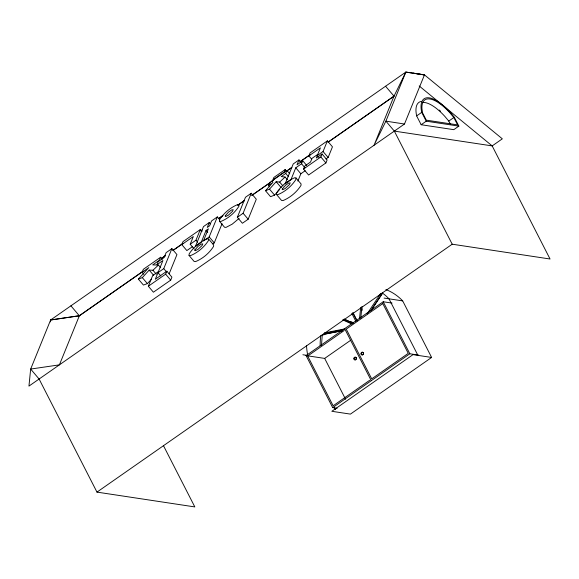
<?xml version="1.0" encoding="UTF-8"?>
<svg xmlns="http://www.w3.org/2000/svg" width="579" height="579" viewBox="0 0 579 579"><rect width="100%" height="100%" fill="white"/><g stroke="black" fill="none" stroke-linecap="round" stroke-linejoin="round"><path stroke-width="0.87" d="M189.036 255.448L189.123 253.993C193.335 247.313 199.856 241.827 207.152 238.801L208.592 238.982L213.658 244.96L213.557 246.444C209.316 253.095 202.853 258.632 195.536 261.607L194.095 261.418L189.036 255.448L190.477 255.636C197.794 252.654 204.257 247.124 208.498 240.473L208.592 238.982M219.463 221.258L219.542 219.803C223.762 213.123 230.276 207.637 237.578 204.611L239.018 204.792L238.917 206.283C234.683 212.934 228.213 218.464 220.903 221.446L219.463 221.258L224.522 227.229L225.962 227.417L232.201 224.16L239.084 218.399M276.458 194.435L276.545 192.981C280.757 186.3 287.278 180.814 294.573 177.789L296.021 177.97L301.08 183.948L300.979 185.432C296.745 192.083 290.274 197.62 282.965 200.595L281.517 200.406L276.458 194.435L277.898 194.624C285.215 191.642 291.678 186.112 295.92 179.461L296.021 177.97M321.475 345.373L322.293 334.662L342.421 330.71M359.566 318.37L360.666 307.608M360.76 318.132L361.947 306.486M362.02 310.547L362.208 308.752M143.802 274.28L142.116 272.289L143.324 269.315L160.622 257.242L162.308 259.233M169.155 273.773L176.95 254.601L171.891 248.623L166.122 252.647L164.132 257.546L158.139 261.73L156.931 264.704L162.923 260.514L155.317 279.23L166.853 271.182L171.912 277.153L170.704 280.127L153.399 292.2L148.34 286.229L152.675 275.568L158.443 271.544M160.622 257.242L159.413 260.217L152.726 264.885L158.429 265.073L160.68 267.73M160.796 275.98L157.987 272.658L163.756 268.634L171.891 248.623M148.34 286.229L165.645 274.149L166.853 271.182M192.612 246.553L186.851 250.577L181.792 244.599L183 241.631L200.298 229.552L201.984 231.542M194.131 248.883L190.194 244.237L193.321 236.55L181.792 244.599M190.194 244.237L195.963 240.213L200.298 229.552M219.586 219.564L217.335 216.908L209.2 236.92L203.432 240.944L208.368 228.806L206.059 230.413L201.123 242.558L195.355 246.582L203.497 226.57L209.258 222.546L210.387 223.87M209.258 222.546L207.268 227.438L209.576 225.832L211.567 220.932L217.335 216.908M212.811 243.904L214.259 242.898L222.054 223.718M237.339 217.284L245.474 197.273L251.243 193.248L256.302 199.219L248.167 219.231L242.398 223.255L237.339 217.284L243.108 213.26L251.243 193.248M269.553 186.836L268.432 185.512L269.64 182.537L286.938 170.465L289.753 173.78M285.15 169.582L284.144 172.057L272.839 179.946L273.845 177.471L285.15 169.582L286.279 170.906M287.343 179.685L285.092 177.029L281.235 176.573L285.729 173.432L286.938 170.465M306.704 165.435L302.766 160.788L301.558 163.763L295.789 167.787L290.853 179.931L285.085 183.956L293.227 163.944L298.988 159.92L301.239 162.576M298.988 159.92L296.998 164.812L302.766 160.788M297.888 181.053L300.856 173.765L305.176 170.747M311.697 159.218L308.889 155.896L320.419 147.848L316.286 158.009L322.054 153.985L327.113 159.963L325.905 162.938L308.607 175.01L303.548 169.032L304.757 166.057L310.525 162.033L312.009 158.378L317.777 154.354M308.889 155.896L310.098 152.928L327.396 140.849L332.455 146.827L328.127 157.481L325.963 158.993M303.548 169.032L320.846 156.96L322.054 153.985M318.986 157.524L317.299 155.534L323.06 151.51L327.396 140.849M424.436 74.952L405.85 72.078L393.988 96.201L374.034 145.271L385.896 121.149L405.85 72.078L424.465 74.879L502.326 138.83L492.179 145.908L394.335 131.107L385.896 121.149L404.482 124.022L424.465 74.879L413.116 73.099M367.122 313.869L380.627 293.56M370.48 310.988L382.328 293.162M371.255 310.358L382.256 293.806M279.57 189.536L274.569 195.123L270.552 196.686L265.486 190.715L272.926 182.371L268.432 185.512M265.486 190.715L269.51 189.145L276.176 181.705L279.664 182.067L283.037 186.047M151.401 279.216L147.392 283.616L143.418 285.056L138.359 279.078L148.803 267.621L142.116 272.289M138.359 279.078L142.333 277.638L149.201 270.096L152.943 270.234L158.429 265.073M279.664 182.067L285.092 177.029M405.85 72.078L50.619 319.992L30.665 369.062L28.95 386.106L404.482 124.022M161.555 258.357L165.261 255.773M172.665 250.606L183.029 243.375M200.797 230.978L202.274 229.943M218.565 218.572L222.264 215.996M237.81 205.14L244.476 200.493M251.879 195.326L270.386 182.407M271.862 181.379L273.346 180.344M286.67 171.044L291.852 167.425L286.641 171.116M299.994 161.744L310.358 154.506M328.127 142.108L394.017 96.128L385.556 86.242M161.527 258.437L165.232 255.853M173.374 250.171L183 243.448M218.529 218.652L222.973 215.554M237.781 205.219L244.447 200.566M251.843 195.398L270.357 182.486M271.833 181.451L273.317 180.416M299.965 161.816L310.33 154.586M328.098 142.188L393.988 96.201M416.641 115.901L421.715 112.362A37.91 14.41 55.1 0 1 429.343 97.865A37.91 14.41 55.1 0 1 454.334 117.298L458.85 126.121L453.777 129.667L421.157 124.731L416.641 115.901A37.91 14.41 55.1 0 1 421.223 101.426M421.157 124.731L426.231 121.192L458.85 126.121M450.281 124.022L448.776 121.076L453.849 117.537L449.89 112.825A36.571 13.903 55.1 0 0 421.946 108.599L422.54 112.796L426.31 120.157L457.62 124.898L453.849 117.537M70.92 305.828L79.352 315.787L50.619 319.992L50.445 321.779L50.619 319.992L79.381 315.707L143.049 271.276L79.352 315.787L59.398 364.857L30.665 369.062L39.097 379.021L96.975 492.114L452.206 244.2L550.05 259.008L492.179 145.908L419.182 85.96M337.137 408.289L332.708 407.616L306.088 355.593L383.226 301.76L392.077 303.099M344.216 330.515L307.681 356.02L333.142 405.778L369.684 380.28M306.088 355.593L324.674 358.408L350.635 340.293M332.708 407.616L409.845 353.783L418.697 355.122M431.623 357.446L350.425 414.108L331.832 411.3L413.03 354.63L431.623 357.446L402.687 300.899A55.758 48.506 -81.4 0 0 385.875 289.58M324.356 332.918L344.751 328.908M324.211 333.511L344.606 329.502M323.379 334.344L342.594 330.573M384.094 298.084L402.687 300.899M322.293 334.662L323.922 334.915M302.897 354.753L306.979 355.368M96.975 492.114L194.819 506.922L163.437 445.606M350.693 321.54L353.11 322.648M344.237 319.072L353.089 323.14M344.071 319.224L352.901 323.277M343.528 319.702L352.365 323.762M342.696 319.825L351.54 323.885M323.06 151.51L328.127 157.481M320.846 156.96L325.905 162.938M301.558 163.763L304.93 167.751M295.789 167.787L300.856 173.765M285.729 173.432L288.545 176.754M276.176 181.705L281.235 187.676M269.51 189.145L274.569 195.123M243.108 213.26L248.167 219.231M206.059 230.413L207.745 232.403M209.2 236.92L214.259 242.898M195.963 240.213L197.649 242.203M163.756 268.634L166.564 271.956M165.645 274.149L170.704 280.127M152.943 270.234L156.316 274.214M149.201 270.096L153.696 275.409M142.333 277.638L147.392 283.616M448.776 121.076L444.817 116.372A36.571 13.903 55.1 0 0 422.59 102.461M421.715 112.362L426.231 121.192M394.335 131.107L452.206 244.2M417.922 355.368L388.987 298.822A55.758 48.506 -81.4 0 0 382.22 292.909M383.226 301.76L409.845 353.783M353.031 312.877L357.098 320.831M352.821 312.718L356.888 320.672M351.808 313.427L355.875 321.374M344.657 328.677L371.277 380.7M324.674 358.408L345.562 399.228M334.286 407.261L335.509 409.65M439.273 110.053A37.91 14.41 55.1 0 1 440.539 111.219M320.165 345.829A55.758 48.506 -81.4 0 1 320.809 335.617M307.623 354.674A55.758 48.506 -81.4 0 1 306.523 345.446M362.917 352.372A1.339 1.165 -81.4 0 1 363.214 354.449A1.339 1.165 -81.4 0 1 361.368 354.319L361.245 354.008A1.339 1.165 -81.4 0 1 362.635 352.264M194.884 249.969L194.855 250.555L195.427 250.664L197.924 249.404L202.122 245.489L202.78 243.868L201.123 244.179L198.127 246.27L194.884 249.969M225.311 215.779L225.274 216.372L225.853 216.474L228.35 215.214L232.541 211.299L233.199 209.678L231.549 209.989L228.546 212.08L225.311 215.779M282.313 188.957L282.277 189.543L282.856 189.651L285.353 188.392L289.543 184.477L290.202 182.855L288.552 183.167L285.548 185.258L282.313 188.957M382.784 303.599L346.249 329.104L371.711 378.861L408.253 353.364L382.784 303.599M356.331 358.039L356.194 357.735A1.339 1.165 -81.4 0 0 354.225 357.931A1.339 1.165 -81.4 0 0 355.137 359.885A1.339 1.165 -81.4 0 0 356.331 358.039M356.172 358.017L356.027 357.713A1.339 1.165 -81.4 0 0 354.058 357.909A1.339 1.165 -81.4 0 0 354.97 359.856A1.339 1.165 -81.4 0 0 356.172 358.017M361.209 354.297L361.086 353.986A1.339 1.165 -81.4 0 1 362.367 352.22A1.339 1.165 -81.4 0 1 363.178 354.232A1.339 1.165 -81.4 0 1 361.209 354.297"/></g></svg>
